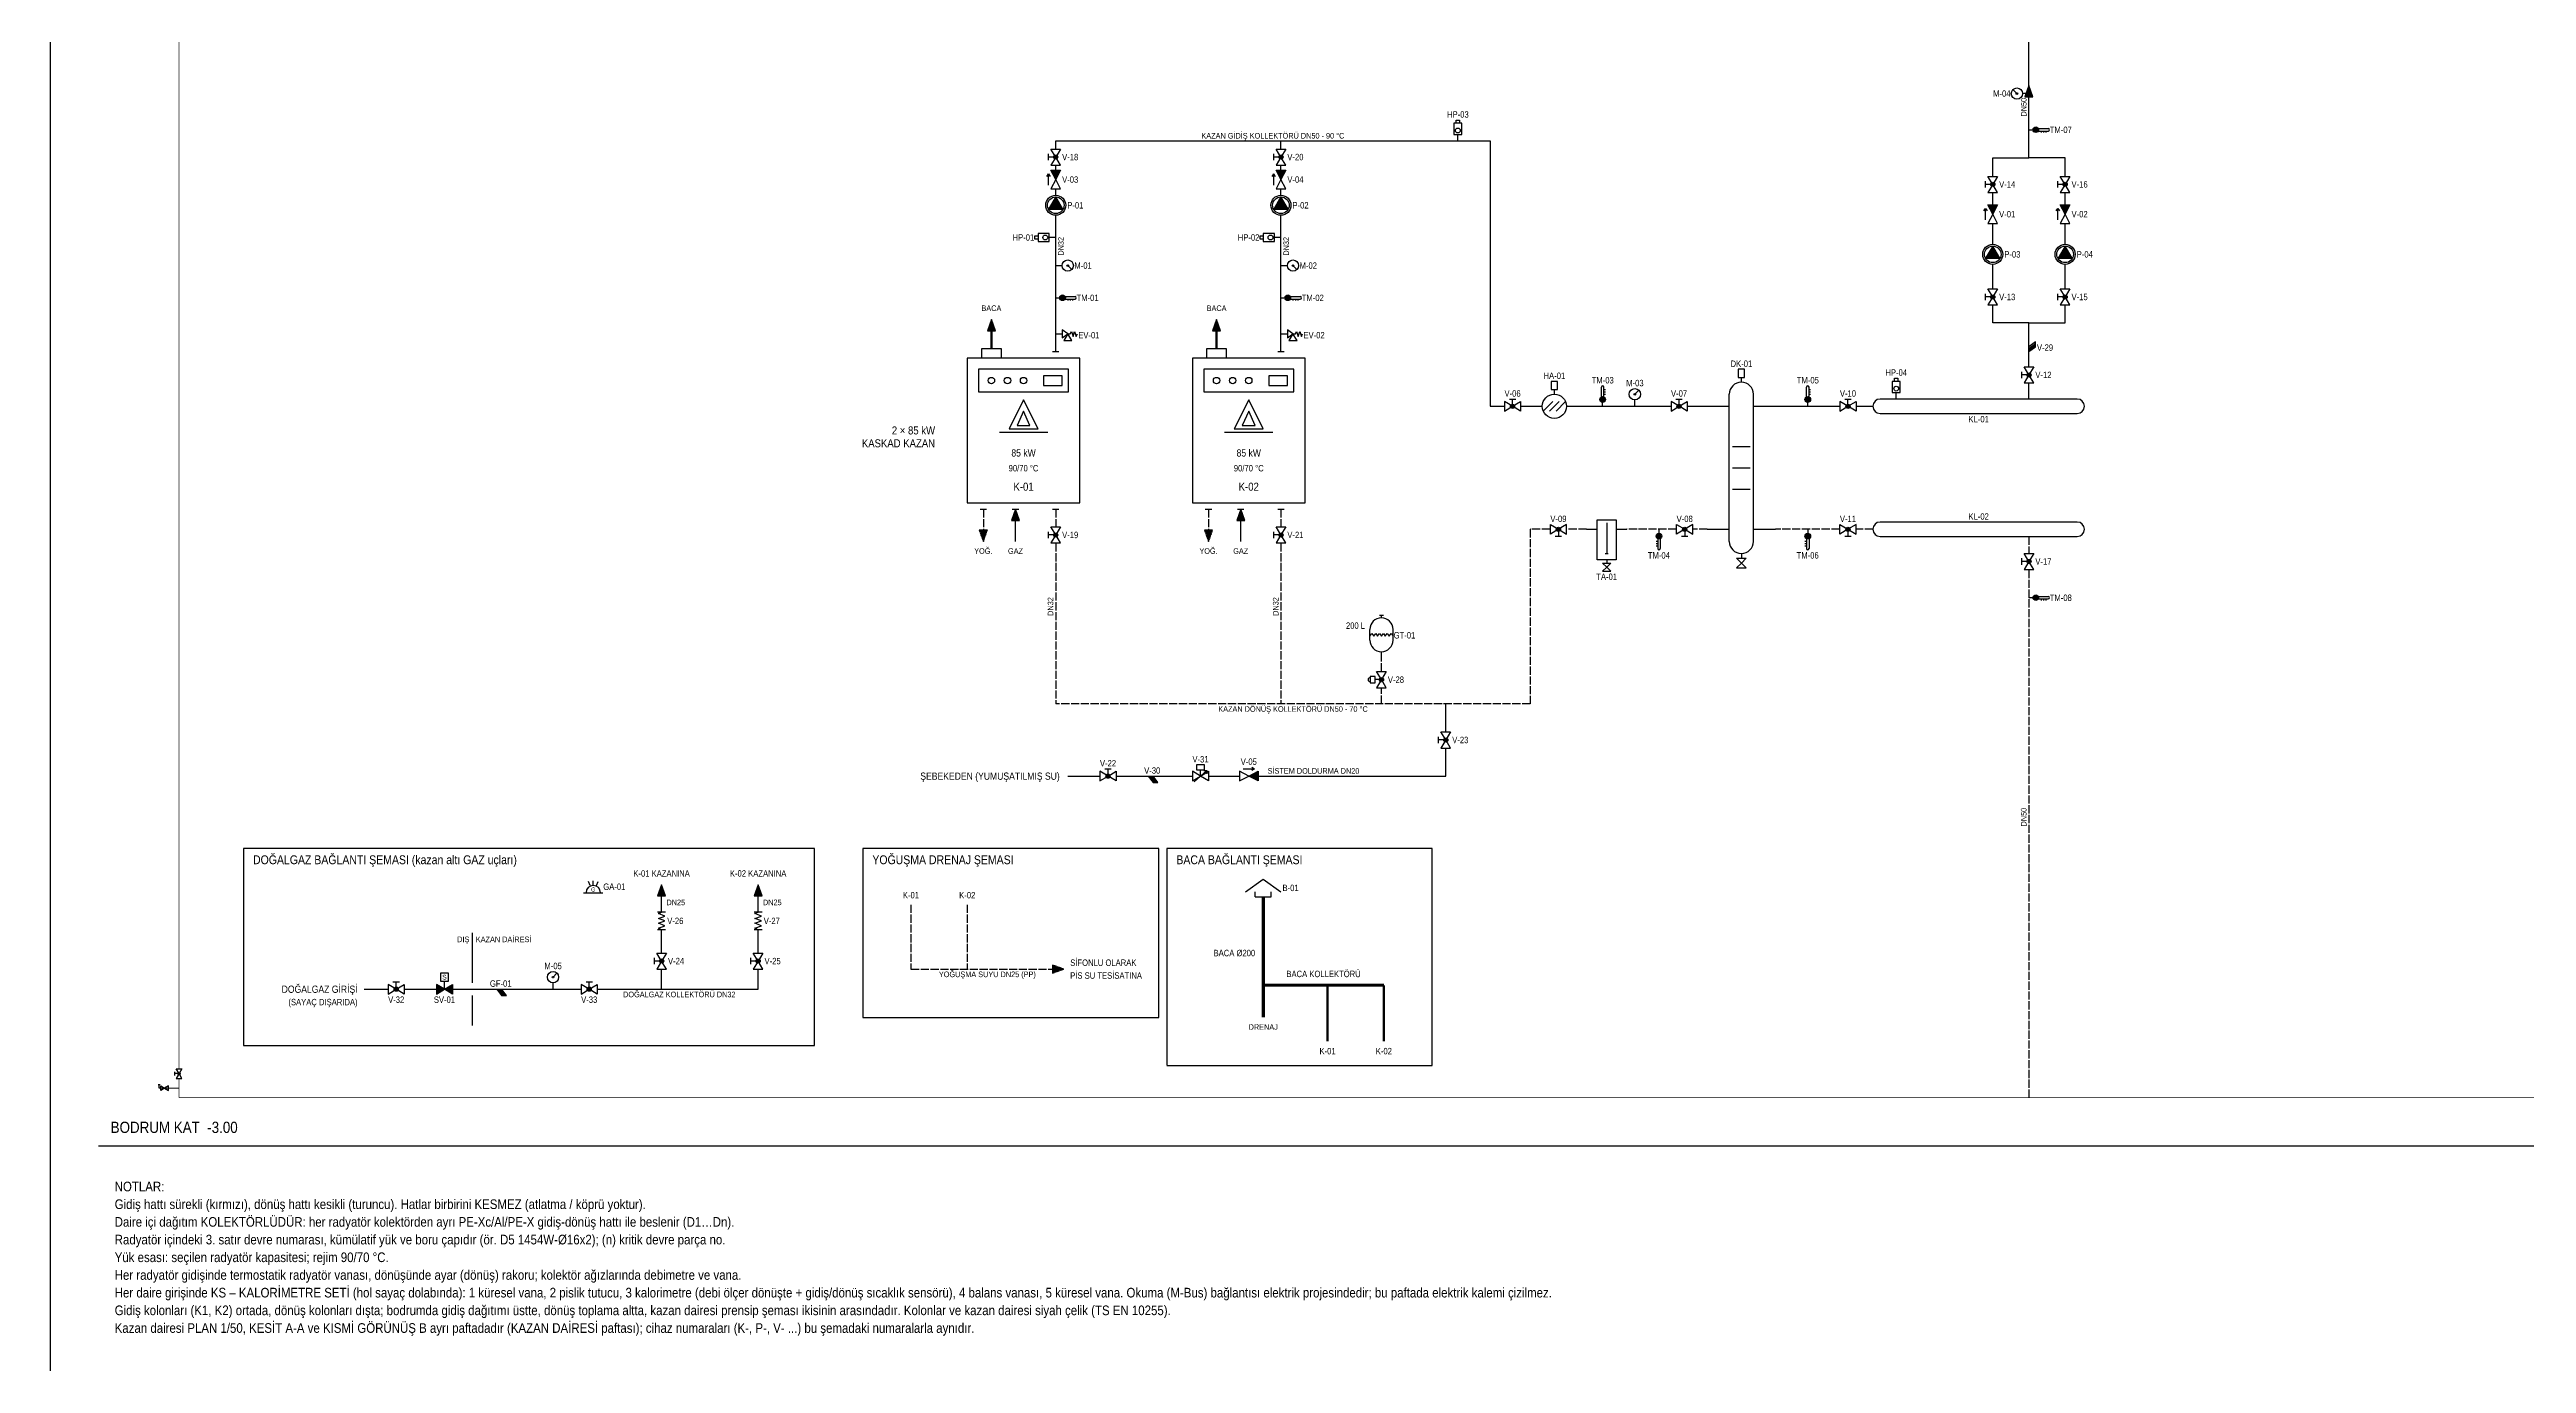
# Model space of a CAD drawing. Header units: centimetres. Extents: x -61 to 14522, y -12981 to 1521.
# Drawn here: x 1939 to 5019, y -4470 to -2836 of the extents above; entities that cross this region are included whole.
import ezdxf
from ezdxf.enums import TextEntityAlignment as Align

# ---------------------------------------------------------------- set-up
doc = ezdxf.new("R2010")
doc.units = ezdxf.units.CM
doc.linetypes.add('DASHED', pattern=[1.524, 1.27, -0.254])
for name, color, linetype in [('ROTAS-DOGALGAZ-BORU', 2, 'Continuous'), ('ROTAS-DOGALGAZ-SEMBOL', 2, 'Continuous'), ('ROTAS-ISITMA-BACA', 8, 'Continuous'), ('ROTAS-ISITMA-BASLIK', 5, 'Continuous'), ('ROTAS-ISITMA-BOLGE', 8, 'DASHED'), ('ROTAS-ISITMA-CAP', 41, 'Continuous'), ('ROTAS-ISITMA-CIHAZ', 135, 'Continuous'), ('ROTAS-ISITMA-DONUS', 30, 'DASHED'), ('ROTAS-ISITMA-ETIKET', 3, 'Continuous'), ('ROTAS-ISITMA-GIDIS', 10, 'Continuous'), ('ROTAS-ISITMA-KOLLEKTOR', 7, 'Continuous'), ('ROTAS-ISITMA-POMPA', 30, 'Continuous'), ('ROTAS-ISITMA-SEMBOL', 1, 'Continuous'), ('ROTAS-ISITMA-VANA', 1, 'Continuous'), ('ROTAS-ISITMA-YAZI', 7, 'Continuous'), ('ROTAS-ISITMA-YOGUSMA', 6, 'DASHED'), ('ROTAS-KAT-BANDI', 8, 'Continuous'), ('ROTAS-MASKE', 7, 'Continuous'), ('ROTAS-PAFTA', 7, 'Continuous'), ('ROTAS-SIHHI-SOGUK-SU', 5, 'Continuous'), ('ROTAS-YAZI', 7, 'Continuous')]:
    doc.layers.add(name, color=color, linetype=linetype)
doc.styles.add('ROTAS', font='arial.ttf')

# ---------------------------------------------------------------- blocks, each defined once
blk = doc.blocks.new('ROTAS-KAZAN-DUVAR')
for p, q in [((106, 188), (114, 188)), ((40, 88), (100, 88)), ((16, -8), (24, -8)), ((56, -8), (64, -8)), ((106, -8), (114, -8))]:
    blk.add_line(p, q)
blk.add_lwpolyline([(18, 180), (18, 192), (42, 192), (42, 180)])
for points in [[(0, 0), (140, 0), (140, 180), (0, 180)], [(14, 138), (126, 138), (126, 166), (14, 166)], [(95, 146), (118, 146), (118, 158), (95, 158)], [(52, 92), (88, 92), (70, 128)], [(62, 96), (78, 96), (70, 114)]]:
    blk.add_lwpolyline(points, close=True)
for centre in [(30, 152), (50, 152), (70, 152)]:
    blk.add_circle(centre, 4)
blk = doc.blocks.new('ROTAS-EMNIYET-VENTILI')
blk.add_line((0, 0), (0, 8))
for points in [[(-5, 8), (5, 8), (0, 15)], [(0, 15), (8, 10), (8, 20)]]:
    blk.add_lwpolyline(points, close=True)
blk.add_lwpolyline([(0, 15), (0, 18), (-3, 19.5), (3, 21.5), (-3, 23.5), (3, 25.5), (0, 27)])
blk = doc.blocks.new('ROTAS-TERMOMETRE')
blk.add_hatch(color=7).paths.add_polyline_path([(3.5, 8.5), (3.3, 9.6), (2.8, 10.6), (2.1, 11.3), (1.1, 11.8), (0, 12), (-1.1, 11.8), (-2.1, 11.3), (-2.8, 10.6), (-3.3, 9.6), (-3.5, 8.5), (-3.3, 7.4), (-2.8, 6.4), (-2.1, 5.7), (-1.1, 5.2), (0, 5), (1.1, 5.2), (2.1, 5.7), (2.8, 6.4), (3.3, 7.4)])
for p, q in [((-1.6, 11.6), (-1.6, 24)), ((0, 0), (0, 5)), ((1.6, 11.6), (1.6, 24)), ((1.6, 21), (3.6, 21)), ((1.6, 18), (3.6, 18)), ((1.6, 15), (3.6, 15))]:
    blk.add_line(p, q)
blk.add_circle((0, 8.5), 3.5)
blk.add_arc((0, 24), 1.6, 0, 180)
blk = doc.blocks.new('ROTAS-MANOMETRE')
blk.add_hatch(color=7).paths.add_polyline_path([(1, 15), (0.8, 15.6), (0.3, 16), (-0.3, 16), (-0.8, 15.6), (-1, 15), (-0.8, 14.4), (-0.3, 14), (0.3, 14), (0.8, 14.4)])
for p, q in [((0, 15), (4.5, 19.5)), ((0, 0), (0, 8))]:
    blk.add_line(p, q)
for radius in [7, 1]:
    blk.add_circle((0, 15), radius)
blk = doc.blocks.new('ROTAS-OHAC')
blk.add_line((0, 0), (0, 8))
blk.add_lwpolyline([(-5, 8), (5, 8), (5, 22), (-5, 22)], close=True)
blk.add_lwpolyline([(-2, 22), (-2, 26), (2, 26), (2, 22)])
blk.add_circle((0, 13), 3)
blk = doc.blocks.new('ROTAS-POMPA')
blk.add_hatch(color=7).paths.add_polyline_path([(10.35, 0), (-4.95, 8.85), (-4.95, -8.85)])
blk.add_lwpolyline([(10.35, 0), (-4.95, 8.85), (-4.95, -8.85)], close=True)
for radius in [12.45, 10.35]:
    blk.add_circle((0, 0), radius)
blk = doc.blocks.new('ROTAS-CEKVALF')
blk.add_hatch(color=7).paths.add_polyline_path([(11.5, 6), (11.5, -6), (0, 0)])
blk.add_line((-7, 9), (7, 9))
for points in [[(-11.5, 6), (-11.5, -6), (0, 0)], [(11.5, 6), (11.5, -6), (0, 0)]]:
    blk.add_lwpolyline(points, close=True)
blk.add_lwpolyline([(4, 11), (7, 9), (4, 7)])
blk = doc.blocks.new('ROTAS-KURESEL-VANA')
blk.add_hatch(color=7).paths.add_polyline_path([(2.6, 0), (2.5, 0.8), (2.1, 1.5), (1.5, 2.1), (0.8, 2.5), (0, 2.6), (-0.8, 2.5), (-1.5, 2.1), (-2.1, 1.5), (-2.5, 0.8), (-2.6, 0), (-2.5, -0.8), (-2.1, -1.5), (-1.5, -2.1), (-0.8, -2.5), (0, -2.6), (0.8, -2.5), (1.5, -2.1), (2.1, -1.5), (2.5, -0.8)])
for p, q in [((-4, 9), (4, 9)), ((0, 2.6), (0, 9))]:
    blk.add_line(p, q)
for points in [[(-10, 6), (-10, -6), (0, 0)], [(10, 6), (10, -6), (0, 0)]]:
    blk.add_lwpolyline(points, close=True)
blk.add_circle((0, 0), 2.6)
blk = doc.blocks.new('ROTAS-HAVA-AYIRICI')
for p, q in [((0, 0), (10, 0)), ((11, -6), (23, 6)), ((19, -6), (31, 6)), ((25, 15), (25, 21)), ((27, -6), (39, 6)), ((40, 0), (50, 0))]:
    blk.add_line(p, q)
blk.add_lwpolyline([(21, 21), (29, 21), (29, 31), (21, 31)], close=True)
blk.add_circle((25, 0), 15)
blk = doc.blocks.new('ROTAS-DENGE-KABI')
for p, q in [((42.5, 30), (42.5, 36)), ((0, 0), (27.5, 0)), ((27.5, -168), (27.5, 15)), ((57.5, -168), (57.5, 15)), ((57.5, 0), (85, 0)), ((31.5, -50), (53.5, -50)), ((31.5, -76.5), (53.5, -76.5)), ((31.5, -103), (53.5, -103)), ((0, -153), (27.5, -153)), ((57.5, -153), (85, -153)), ((42.5, -183), (42.5, -189))]:
    blk.add_line(p, q)
for points in [[(38.5, 36), (46.5, 36), (46.5, 46), (38.5, 46)], [(36.5, -189), (48.5, -189), (42.5, -195)], [(36.5, -201), (48.5, -201), (42.5, -195)]]:
    blk.add_lwpolyline(points, close=True)
for centre, start, end in [((42.5, 15), 0, 180), ((42.5, -168), 180, 360)]:
    blk.add_arc(centre, 15, start, end)
blk = doc.blocks.new('ROTAS-TORTU-AYIRICI')
for p, q in [((0, 0), (13, 0)), ((25, 8), (25, -30)), ((37, 0), (50, 0)), ((23, -30), (27, -30)), ((25, -38), (25, -42))]:
    blk.add_line(p, q)
for points in [[(13, 12), (37, 12), (37, -38), (13, -38)], [(20, -42), (30, -42), (25, -47)], [(20, -52), (30, -52), (25, -47)]]:
    blk.add_lwpolyline(points, close=True)
blk = doc.blocks.new('ROTAS-KILITLI-VANA')
blk.add_hatch(color=7).paths.add_polyline_path([(2.6, 0), (2.5, 0.8), (2.1, 1.5), (1.5, 2.1), (0.8, 2.5), (0, 2.6), (-0.8, 2.5), (-1.5, 2.1), (-2.1, 1.5), (-2.5, 0.8), (-2.6, 0), (-2.5, -0.8), (-2.1, -1.5), (-1.5, -2.1), (-0.8, -2.5), (0, -2.6), (0.8, -2.5), (1.5, -2.1), (2.1, -1.5), (2.5, -0.8)])
blk.add_line((0, 2.6), (0, 8))
for points in [[(-10, 6), (-10, -6), (0, 0)], [(-4, 8), (4, 8), (4, 14), (-4, 14)], [(10, 6), (10, -6), (0, 0)]]:
    blk.add_lwpolyline(points, close=True)
blk.add_circle((0, 0), 2.6)
blk.add_arc((0, 14), 2.6, 0, 180)
blk = doc.blocks.new('ROTAS-GENLESME-TANKI')
for p, q in [((-24, 32), (-24, 54)), ((-4, 84), (4, 84)), ((0, 78), (0, 84)), ((24, 32), (24, 54)), ((0, 0), (0, 8))]:
    blk.add_line(p, q)
blk.add_lwpolyline([(-24, 40), (-20, 46), (-16, 40), (-12, 46), (-8, 40), (-4, 46), (0, 40), (4, 46), (8, 40), (12, 46), (16, 40), (20, 46), (24, 40)])
for centre, start, end in [((0, 54), 0, 180), ((0, 32), 180, 360)]:
    blk.add_arc(centre, 24, start, end)
blk = doc.blocks.new('ROTAS-PISLIK-TUTUCU')
for p, q in [((-10.5, 0), (10.5, 0)), ((-3, 0), (3, -8)), ((-1, 0), (5, -8)), ((1, -8), (7, -8))]:
    blk.add_line(p, q)
blk.add_lwpolyline([(-5, 0), (1, -8), (7, -8), (1, 0)])
blk = doc.blocks.new('ROTAS-OTOMATIK-DOLUM')
blk.add_line((0, 0), (0, 8))
for points in [[(-10, 6), (-10, -6), (0, 0)], [(-5, 8), (5, 8), (5, 14), (-5, 14)], [(10, 6), (10, -6), (0, 0)]]:
    blk.add_lwpolyline(points, close=True)
for points in [[(-8, -7), (8, 7)], [(4, 7), (8, 7), (8, 3)]]:
    blk.add_lwpolyline(points)
blk = doc.blocks.new('ROTAS-KOLLEKTOR-245')
blk.add_lwpolyline([(0, -9), (245, -9, 1), (245, 9), (0, 9, 1)], format="xyb", close=True)
blk = doc.blocks.new('ROTAS-SELENOID')
for points in [[(-10, 6), (-10, -6), (0, 0)], [(10, 6), (10, -6), (0, 0)]]:
    blk.add_hatch(color=7).paths.add_polyline_path(points)
blk.add_line((0, 0), (0, 10))
for points in [[(-10, 6), (-10, -6), (0, 0)], [(-5, 10), (5, 10), (5, 20), (-5, 20)], [(10, 6), (10, -6), (0, 0)]]:
    blk.add_lwpolyline(points, close=True)
at = {"style": 'ROTAS'}
blk.add_text('S', height=6, dxfattribs=at).set_placement((0, 15), align=Align.MIDDLE_CENTER)
blk = doc.blocks.new('ROTAS-GAZ-ALARM')
for p, q in [((-12, 0), (12, 0)), ((-4, 9), (-6, 14)), ((0, 9), (0, 15)), ((4, 9), (6, 14))]:
    blk.add_line(p, q)
blk.add_arc((0, 0), 9, 0, 180)
at = {"style": 'ROTAS'}
blk.add_text('G', height=5, dxfattribs=at).set_placement((0, 4), align=Align.MIDDLE_CENTER)
blk = doc.blocks.new('ROTAS-ESNEK-BAGLANTI')
for p, q in [((-11, -5), (-11, 5)), ((11, -5), (11, 5))]:
    blk.add_line(p, q)
blk.add_lwpolyline([(-11, 0), (-9, 4), (-6, -4), (-3, 4), (0, -4), (3, 4), (6, -4), (9, 4), (11, 0)])
blk = doc.blocks.new('ROTAS-BACA-SAPKA')
for p, q in [((-10, 0), (-10, 6)), ((-10, 0), (10, 0)), ((10, 0), (10, 6))]:
    blk.add_line(p, q)
blk.add_lwpolyline([(-22, 6), (0, 22), (22, 6)])
blk = doc.blocks.new('ROTAS-OK')
blk.add_hatch(color=7).paths.add_polyline_path([(0, 0), (-14, 5), (-14, -5)])
blk.add_lwpolyline([(0, 0), (-14, 5), (-14, -5)], close=True)
blk = doc.blocks.new('ROTAS-R-KURESEL-VANA')
blk.add_hatch(color=7).paths.add_polyline_path([(2.4, 0), (2.3, 0.6), (2.1, 1.2), (1.7, 1.7), (1.2, 2.1), (0.6, 2.3), (0, 2.4), (-0.6, 2.3), (-1.2, 2.1), (-1.7, 1.7), (-2.1, 1.2), (-2.3, 0.6), (-2.4, 0), (-2.3, -0.6), (-2.1, -1.2), (-1.7, -1.7), (-1.2, -2.1), (-0.6, -2.3), (0, -2.4), (0.6, -2.3), (1.2, -2.1), (1.7, -1.7), (2.1, -1.2), (2.3, -0.6)])
for p, q in [((-3.6, 8.4), (3.6, 8.4)), ((0, 2.4), (0, 8.4))]:
    blk.add_line(p, q)
for points in [[(-10, 6), (-10, -6), (0, 0)], [(10, 6), (10, -6), (0, 0)]]:
    blk.add_lwpolyline(points, close=True)
blk.add_circle((0, 0), 2.4)
at = {"style": 'ROTAS'}
blk.add_attdef('NO', text='', height=6, dxfattribs=at).set_placement((0, 11), align=Align.BOTTOM_CENTER)
blk = doc.blocks.new('ROTAS-R-BOSALTMA')
for p, q in [((8, 0), (11, 0)), ((11, 0), (11, -7)), ((9, -7), (13, -7))]:
    blk.add_line(p, q)
for points in [[(-8, 4.8), (-8, -4.8), (0, 0)], [(8, 4.8), (8, -4.8), (0, 0)]]:
    blk.add_lwpolyline(points, close=True)

msp = doc.modelspace()

# ---------------------------------------------------------------- linework, layer by layer
at = {"layer": 'ROTAS-DOGALGAZ-BORU'}
for points in [[(3140, -3448), (3140, -3422)], [(3420, -3448), (3420, -3422)], [(2700, -3909), (2700, -3889)], [(2820, -3909), (2820, -3889)], [(2700, -3959.5), (2700, -3931)], [(2820, -3959.5), (2820, -3931)], [(2700, -4005), (2700, -3980.5)], [(2820, -4005), (2820, -3980.5)], [(2330, -4005), (2359.5, -4005)], [(2380.5, -4005), (2419.5, -4005)], [(2440.5, -4005), (2489.5, -4005)], [(2510.5, -4005), (2599.5, -4005)], [(2620.5, -4005), (2820, -4005)]]:
    msp.add_lwpolyline(points, dxfattribs=at)
at = {"layer": 'ROTAS-ISITMA-BACA'}
for points, const_width in [([(3110, -3208), (3110, -3186)], 3), ([(3390, -3208), (3390, -3186)], 3), ([(3448, -4040), (3448, -3890)], 4), ([(3598, -4000), (3448, -4000)], 4), ([(3528, -4070), (3528, -4000)], 3), ([(3598, -4070), (3598, -4000)], 3)]:
    msp.add_lwpolyline(points, dxfattribs=dict(at, const_width=const_width))
at = {"layer": 'ROTAS-ISITMA-BOLGE'}
for p, q in [((2465, -3997), (2465, -3935)), ((2465, -4050), (2465, -4013))]:
    msp.add_line(p, q, dxfattribs=at)
for points in [[(2180, -4075), (2890, -4075), (2890, -3830), (2180, -3830)], [(2950, -4040), (3318, -4040), (3318, -3830), (2950, -3830)], [(3328, -4100), (3658, -4100), (3658, -3830), (3328, -3830)]]:
    msp.add_lwpolyline(points, close=True, dxfattribs=at)
at = {"layer": 'ROTAS-ISITMA-DONUS', "ltscale": 12, "const_width": 1}
for points in [[(2100, -4140), (2100, -629)], [(2100, -4140), (6451, -4140)]]:
    msp.add_lwpolyline(points, dxfattribs=at)
at = {"layer": 'ROTAS-ISITMA-DONUS', "ltscale": 8}
for points in [[(3190, -3408), (3190, -3429.5)], [(3470, -3408), (3470, -3429.5)], [(3804.5, -3433), (3780, -3433), (3780, -3650), (3190, -3650)], [(3850, -3433), (3825.5, -3433)], [(3961.5, -3433), (3900, -3433)], [(4000, -3433), (3982.5, -3433)], [(4164.5, -3433), (4085, -3433)], [(4206, -3433), (4185.5, -3433)], [(4400, -3442), (4400, -3462.5)], [(3190, -3450.5), (3190, -3650)], [(3470, -3450.5), (3470, -3650)], [(4400, -3483.5), (4400, -4140)], [(3595, -3609.5), (3595, -3590)], [(3595, -3650), (3595, -3630.5)]]:
    msp.add_lwpolyline(points, dxfattribs=at)
at = {"layer": 'ROTAS-ISITMA-GIDIS'}
for points in [[(4400, -2971), (4400, -2791)], [(3190, -2959.5), (3190, -2950)], [(3190, -2950), (3730, -2950), (3730, -3280), (3747.5, -3280)], [(3470, -2959.5), (3470, -2950)], [(3190, -2986.5), (3190, -2980.5)], [(3470, -2986.5), (3470, -2980.5)], [(4355, -2993.5), (4355, -2971), (4400, -2971)], [(4445, -2993.5), (4445, -2971), (4400, -2971)], [(3190, -3017.5), (3190, -3009.5)], [(3470, -3017.5), (3470, -3009.5)], [(4355, -3029.5), (4355, -3014.5)], [(4445, -3029.5), (4445, -3014.5)], [(3190, -3212), (3190, -3042.5)], [(3470, -3212), (3470, -3042.5)], [(4355, -3078.5), (4355, -3052.5)], [(4445, -3078.5), (4445, -3052.5)], [(4355, -3133.5), (4355, -3103.5)], [(4445, -3133.5), (4445, -3103.5)], [(4400, -3176), (4355, -3176), (4355, -3154.5)], [(4400, -3176), (4445, -3176), (4445, -3154.5)], [(4400, -3196.5), (4400, -3176)], [(4400, -3230.5), (4400, -3217.5)], [(4400, -3271), (4400, -3251.5)], [(3768.5, -3280), (3785, -3280)], [(3835, -3280), (3954.5, -3280)], [(3975.5, -3280), (4000, -3280)], [(4085, -3280), (4164.5, -3280)], [(4185.5, -3280), (4206, -3280)]]:
    msp.add_lwpolyline(points, dxfattribs=at)
at = {"layer": 'ROTAS-ISITMA-YOGUSMA', "ltscale": 8}
for points in [[(3100, -3408), (3100, -3434)], [(3380, -3408), (3380, -3434)], [(3010, -3900), (3010, -3980)], [(3080, -3900), (3080, -3980)], [(3010, -3980), (3186, -3980)]]:
    msp.add_lwpolyline(points, dxfattribs=at)
at = {"layer": 'ROTAS-KAT-BANDI'}
msp.add_lwpolyline([(2000, -4200), (6601, -4200)], dxfattribs=at)
at = {"layer": 'ROTAS-SIHHI-SOGUK-SU'}
for points in [[(3675, -3684.5), (3675, -3650)], [(3441.5, -3740), (3675, -3740), (3675, -3705.5)], [(3205, -3740), (3244.5, -3740)], [(3265.5, -3740), (3299.5, -3740)], [(3320.5, -3740), (3359.5, -3740)], [(3380.5, -3740), (3418.5, -3740)]]:
    msp.add_lwpolyline(points, dxfattribs=at)

# ---------------------------------------------------------------- block references
at = {"layer": 'ROTAS-DOGALGAZ-BORU', "rotation": 90}
for p in [(3140, -3408), (3420, -3408), (2700, -3875), (2820, -3875)]:
    msp.add_blockref('ROTAS-OK', p, dxfattribs=at)
at = {"layer": 'ROTAS-DOGALGAZ-SEMBOL'}
for name, p in [('ROTAS-GAZ-ALARM', (2615, -3885)), ('ROTAS-KURESEL-VANA', (2370, -4005)), ('ROTAS-SELENOID', (2430, -4005)), ('ROTAS-MANOMETRE', (2565, -4005)), ('ROTAS-KURESEL-VANA', (2610, -4005)), ('ROTAS-PISLIK-TUTUCU', (2500, -4005))]:
    msp.add_blockref(name, p, dxfattribs=at)
at = {"layer": 'ROTAS-DOGALGAZ-SEMBOL', "rotation": 90}
for name, p in [('ROTAS-ESNEK-BAGLANTI', (2700, -3920)), ('ROTAS-ESNEK-BAGLANTI', (2820, -3920)), ('ROTAS-KURESEL-VANA', (2700, -3970)), ('ROTAS-KURESEL-VANA', (2820, -3970))]:
    msp.add_blockref(name, p, dxfattribs=at)
at = {"layer": 'ROTAS-ISITMA-BACA', "rotation": 90}
for p in [(3110, -3172), (3390, -3172)]:
    msp.add_blockref('ROTAS-OK', p, dxfattribs=at)
at = {"layer": 'ROTAS-ISITMA-BACA'}
msp.add_blockref('ROTAS-BACA-SAPKA', (3448, -3890), dxfattribs=at)
at = {"layer": 'ROTAS-ISITMA-CIHAZ'}
for name, p in [('ROTAS-KAZAN-DUVAR', (3080, -3400)), ('ROTAS-KAZAN-DUVAR', (3360, -3400)), ('ROTAS-HAVA-AYIRICI', (3785, -3280)), ('ROTAS-DENGE-KABI', (4000, -3280)), ('ROTAS-TORTU-AYIRICI', (3850, -3433))]:
    msp.add_blockref(name, p, dxfattribs=at)
at = {"layer": 'ROTAS-ISITMA-CIHAZ', "xscale": 0.6000000000000001, "yscale": 0.6000000000000001}
msp.add_blockref('ROTAS-GENLESME-TANKI', (3595, -3590), dxfattribs=at)
at = {"layer": 'ROTAS-ISITMA-GIDIS', "rotation": 90}
msp.add_blockref('ROTAS-OK', (4400, -2881), dxfattribs=at)
at = {"layer": 'ROTAS-ISITMA-KOLLEKTOR'}
for p in [(4215, -3280), (4215, -3433)]:
    msp.add_blockref('ROTAS-KOLLEKTOR-245', p, dxfattribs=at)
at = {"layer": 'ROTAS-ISITMA-POMPA', "rotation": 90}
for p in [(3190, -3030), (3470, -3030), (4355, -3091), (4445, -3091)]:
    msp.add_blockref('ROTAS-POMPA', p, dxfattribs=at)
at = {"layer": 'ROTAS-ISITMA-VANA'}
for name, p, rotation in [('ROTAS-MANOMETRE', (4400, -2891), 90), ('ROTAS-TERMOMETRE', (4400, -2936), -90.00000000000001), ('ROTAS-CEKVALF', (3190, -2998), 90), ('ROTAS-KURESEL-VANA', (3190, -2970), 90), ('ROTAS-CEKVALF', (3470, -2998), 90), ('ROTAS-KURESEL-VANA', (3470, -2970), 90), ('ROTAS-KURESEL-VANA', (4355, -3004), 90), ('ROTAS-KURESEL-VANA', (4445, -3004), 90), ('ROTAS-CEKVALF', (4355, -3041), 90), ('ROTAS-CEKVALF', (4445, -3041), 90), ('ROTAS-OHAC', (3190, -3070), 90), ('ROTAS-OHAC', (3470, -3070), 90), ('ROTAS-MANOMETRE', (3190, -3105), -90.00000000000001), ('ROTAS-MANOMETRE', (3470, -3105), -90.00000000000001), ('ROTAS-KURESEL-VANA', (4355, -3144), 90), ('ROTAS-KURESEL-VANA', (4445, -3144), 90), ('ROTAS-TERMOMETRE', (3190, -3145), -90.00000000000001), ('ROTAS-TERMOMETRE', (3470, -3145), -90.00000000000001), ('ROTAS-EMNIYET-VENTILI', (3190, -3190), -90.00000000000001), ('ROTAS-EMNIYET-VENTILI', (3470, -3190), -90.00000000000001), ('ROTAS-PISLIK-TUTUCU', (4400, -3207), 90), ('ROTAS-KURESEL-VANA', (4400, -3241), 90), ('ROTAS-KURESEL-VANA', (3190, -3440), 90), ('ROTAS-KURESEL-VANA', (3470, -3440), 90), ('ROTAS-KURESEL-VANA', (3815, -3433), 180), ('ROTAS-TERMOMETRE', (3940, -3433), 180), ('ROTAS-KURESEL-VANA', (3972, -3433), 180), ('ROTAS-TERMOMETRE', (4125, -3433), 180), ('ROTAS-KURESEL-VANA', (4175, -3433), 180), ('ROTAS-KURESEL-VANA', (4400, -3473), 90), ('ROTAS-TERMOMETRE', (4400, -3518), -90.00000000000001), ('ROTAS-KILITLI-VANA', (3595, -3620), 90), ('ROTAS-KURESEL-VANA', (3675, -3695), 90)]:
    msp.add_blockref(name, p, dxfattribs=dict(at, rotation=rotation))
for name, p in [('ROTAS-OHAC', (3690, -2950)), ('ROTAS-TERMOMETRE', (3870, -3280)), ('ROTAS-MANOMETRE', (3910, -3280)), ('ROTAS-TERMOMETRE', (4125, -3280)), ('ROTAS-OHAC', (4235, -3271)), ('ROTAS-KURESEL-VANA', (3758, -3280)), ('ROTAS-KURESEL-VANA', (3965, -3280)), ('ROTAS-KURESEL-VANA', (4175, -3280)), ('ROTAS-OTOMATIK-DOLUM', (3370, -3740)), ('ROTAS-KURESEL-VANA', (3255, -3740)), ('ROTAS-PISLIK-TUTUCU', (3310, -3740)), ('ROTAS-CEKVALF', (3430, -3740))]:
    msp.add_blockref(name, p, dxfattribs=at)
at = {"layer": 'ROTAS-ISITMA-YOGUSMA', "rotation": -90}
for p in [(3100, -3448), (3380, -3448)]:
    msp.add_blockref('ROTAS-OK', p, dxfattribs=at)
at = {"layer": 'ROTAS-ISITMA-YOGUSMA'}
msp.add_blockref('ROTAS-OK', (3200, -3980), dxfattribs=at)

# ---------------------------------------------------------------- texts
at = {"layer": 'ROTAS-ISITMA-BASLIK', "style": 'ROTAS', "width": 0.85}
for s, p in [('DOĞALGAZ BAĞLANTI ŞEMASI (kazan altı GAZ uçları)', (2192, -3844)), ('YOĞUŞMA DRENAJ ŞEMASI', (2962, -3844)), ('BACA BAĞLANTI ŞEMASI', (3340, -3844))]:
    msp.add_text(s, height=11, dxfattribs=at).set_placement(p, align=Align.MIDDLE_LEFT)
at = {"layer": 'ROTAS-ISITMA-CAP', "style": 'ROTAS', "width": 0.85}
for s, p in [('DN50', (4393.5, -2908)), ('DN32', (3196.5, -3081)), ('DN32', (3476.5, -3081)), ('DN32', (3183.5, -3529)), ('DN32', (3463.5, -3529)), ('DN50', (4393.5, -3791))]:
    msp.add_text(s, height=7, rotation=90, dxfattribs=at).set_placement(p, align=Align.MIDDLE_CENTER)
for s, p in [('KAZAN GİDİŞ KOLLEKTÖRÜ DN50 - 90 °C', (3460, -2943.5)), ('KAZAN DÖNÜŞ KOLLEKTÖRÜ DN50 - 70 °C', (3485, -3656.5)), ('SİSTEM DOLDURMA DN20', (3510.5, -3733.5)), ('YOĞUŞMA SUYU DN25 (PP)', (3105, -3986.5)), ('DOĞALGAZ KOLLEKTÖRÜ DN32', (2722, -4011.5))]:
    msp.add_text(s, height=7, dxfattribs=at).set_placement(p, align=Align.MIDDLE_CENTER)
for p in [(2706, -3897), (2826, -3897)]:
    msp.add_text('DN25', height=7, dxfattribs=at).set_placement(p, align=Align.MIDDLE_LEFT)
at = {"layer": 'ROTAS-ISITMA-ETIKET', "style": 'ROTAS', "width": 0.85}
for s, height, p in [('M-04', 8, (4366.3, -2891)), ('HP-03', 8, (3690, -2917)), ('TM-07', 8, (4439.6, -2936.1)), ('V-18', 8, (3208, -2970)), ('V-20', 8, (3488, -2970)), ('V-03', 8, (3208, -2998)), ('V-04', 8, (3488, -2998)), ('V-14', 8, (4373, -3004)), ('V-16', 8, (4463, -3004)), ('P-01', 8, (3214.4, -3030)), ('P-02', 8, (3494.4, -3030)), ('V-01', 8, (4373, -3041)), ('V-02', 8, (4463, -3041)), ('HP-01', 8, (3149.8, -3070)), ('HP-02', 8, (3429.8, -3070)), ('M-01', 8, (3224, -3105)), ('M-02', 8, (3504, -3105)), ('P-03', 8, (4379.4, -3091)), ('P-04', 8, (4469.4, -3091)), ('TM-01', 8, (3229.6, -3145.1)), ('TM-02', 8, (3509.6, -3145.1)), ('V-13', 8, (4373, -3144)), ('V-15', 8, (4463, -3144)), ('EV-01', 8, (3231.2, -3191.5)), ('EV-02', 8, (3511.2, -3191.5)), ('DK-01', 8, (4042.5, -3227)), ('V-29', 8, (4420, -3207)), ('V-06', 8, (3758, -3264)), ('HA-01', 8, (3810, -3242)), ('TM-03', 8, (3870.1, -3247.6)), ('M-03', 8, (3910.1, -3251.1)), ('V-07', 8, (3965, -3264)), ('TM-05', 8, (4125.1, -3247.6)), ('V-10', 8, (4175, -3264)), ('HP-04', 8, (4235, -3238)), ('V-12', 8, (4418, -3241)), ('KL-01', 8, (4337.5, -3296)), ('K-01', 10, (3150, -3380)), ('K-02', 10, (3430, -3380)), ('V-09', 8, (3815, -3420)), ('V-08', 8, (3972, -3420)), ('V-11', 8, (4175, -3420)), ('KL-02', 8, (4337.5, -3417)), ('V-19', 8, (3208, -3440)), ('V-21', 8, (3488, -3440)), ('TM-04', 8, (3939.9, -3465.4)), ('TM-06', 8, (4124.9, -3465.4)), ('V-17', 8, (4418, -3473)), ('TA-01', 8, (3875, -3492)), ('TM-08', 8, (4439.6, -3518.1)), ('GT-01', 8, (3623.6, -3564.8)), ('V-28', 8, (3613, -3620)), ('V-23', 8, (3693, -3695)), ('V-22', 8, (3255, -3724)), ('V-31', 8, (3370, -3719)), ('V-05', 8, (3430, -3722)), ('V-30', 8, (3310, -3733)), ('GA-01', 8, (2641.2, -3877.5)), ('B-01', 8, (3482, -3879)), ('V-26', 8, (2717, -3920)), ('V-27', 8, (2837, -3920)), ('M-05', 8, (2565.1, -3976.1)), ('V-24', 8, (2718, -3970)), ('V-25', 8, (2838, -3970)), ('GF-01', 8, (2500, -3998)), ('V-32', 8, (2370, -4018)), ('SV-01', 8, (2430, -4018)), ('V-33', 8, (2610, -4018))]:
    msp.add_text(s, height=height, dxfattribs=at).set_placement(p, align=Align.MIDDLE_CENTER)
at = {"layer": 'ROTAS-ISITMA-YAZI', "style": 'ROTAS', "width": 0.85}
for s, height, p in [('BACA', 7, (3110, -3158)), ('BACA', 7, (3390, -3158)), ('90/70 °C', 8, (3150, -3357)), ('85 kW', 9, (3150, -3338)), ('90/70 °C', 8, (3430, -3357)), ('85 kW', 9, (3430, -3338)), ('YOĞ.', 7, (3100, -3460)), ('GAZ', 7, (3140, -3460)), ('YOĞ.', 7, (3380, -3460)), ('GAZ', 7, (3420, -3460)), ('K-01 KAZANINA', 8, (2700, -3861)), ('K-02 KAZANINA', 8, (2820, -3861)), ('K-01', 8, (3010, -3888)), ('K-02', 8, (3080, -3888)), ('BACA KOLLEKTÖRÜ', 8, (3523, -3986)), ('DRENAJ', 7, (3448, -4052)), ('K-01', 8, (3528, -4082)), ('K-02', 8, (3598, -4082))]:
    msp.add_text(s, height=height, dxfattribs=at).set_placement(p, align=Align.MIDDLE_CENTER)
for s, height, p in [('KASKAD KAZAN', 10, (3040, -3326)), ('2 × 85 kW', 10, (3040, -3310)), ('200 L', 8, (3574.6, -3552.8)), ('ŞEBEKEDEN (YUMUŞATILMIŞ SU)', 9, (3195, -3740)), ('DIŞ', 7, (2461, -3943)), ('BACA Ø200', 8, (3438, -3960)), ('DOĞALGAZ GİRİŞİ', 9, (2322, -4005)), ('(SAYAÇ DIŞARIDA)', 8, (2322, -4021))]:
    msp.add_text(s, height=height, dxfattribs=at).set_placement(p, align=Align.MIDDLE_RIGHT)
for s, height, p in [('KAZAN DAİRESİ', 7, (2469, -3943)), ('SİFONLU OLARAK', 8, (3208, -3972)), ('PİS SU TESİSATINA', 8, (3208, -3988))]:
    msp.add_text(s, height=height, dxfattribs=at).set_placement(p, align=Align.MIDDLE_LEFT)

# ---------------------------------------------------------------- wipeouts: each hides what was drawn before it
msp.add_wipeout([(2017, -4263), (2065.8, -4263), (2065.8, -4245), (2017, -4245)]).dxf.layer = 'ROTAS-MASKE'

# ---------------------------------------------------------------- next in the draw order: texts
at = {"layer": 'ROTAS-YAZI', "style": 'ROTAS', "width": 0.85}
msp.add_text('NOTLAR:', height=12, dxfattribs=at).set_placement((2020, -4260), align=Align.BOTTOM_LEFT)

# ---------------------------------------------------------------- next in the draw order: wipeouts: each hides what was drawn before it
for points in [[(2096, -4116.5), (2104, -4116.5), (2104, -4103.5), (2096, -4103.5)], [(2011.5, -4191.5), (2139.9, -4191.5), (2139.9, -4170.5), (2011.5, -4170.5)]]:
    msp.add_wipeout(points).dxf.layer = 'ROTAS-MASKE'

# ---------------------------------------------------------------- next in the draw order: linework, layer by layer
at = {"layer": 'ROTAS-ISITMA-DONUS', "const_width": 1}
msp.add_lwpolyline([(2100, -4128), (2078, -4128)], dxfattribs=at)

# ---------------------------------------------------------------- next in the draw order: block references
at = {"layer": 'ROTAS-ISITMA-SEMBOL', "xscale": 0.6, "yscale": 0.6}
for name, p, rotation in [('ROTAS-R-BOSALTMA', (2082, -4128), 180), ('ROTAS-R-KURESEL-VANA', (2100, -4110), 90)]:
    msp.add_blockref(name, p, dxfattribs=dict(at, rotation=rotation))

# ---------------------------------------------------------------- next in the draw order: texts
at = {"layer": 'ROTAS-KAT-BANDI', "style": 'ROTAS', "width": 0.85}
msp.add_text('BODRUM KAT  -3.00', height=14, dxfattribs=at).set_placement((2015, -4188), align=Align.BOTTOM_LEFT)

# ---------------------------------------------------------------- next in the draw order: wipeouts: each hides what was drawn before it
msp.add_wipeout([(2017, -4285), (2702.3, -4285), (2702.3, -4267), (2017, -4267)]).dxf.layer = 'ROTAS-MASKE'

# ---------------------------------------------------------------- next in the draw order: texts
at = {"layer": 'ROTAS-YAZI', "style": 'ROTAS', "width": 0.85}
msp.add_text('Gidiş hattı sürekli (kırmızı), dönüş hattı kesikli (turuncu). Hatlar birbirini KESMEZ (atlatma / köprü yoktur).', height=12, dxfattribs=at).set_placement((2020, -4282), align=Align.BOTTOM_LEFT)

# ---------------------------------------------------------------- next in the draw order: wipeouts: each hides what was drawn before it
msp.add_wipeout([(2017, -4307), (2732.9, -4307), (2732.9, -4289), (2017, -4289)]).dxf.layer = 'ROTAS-MASKE'

# ---------------------------------------------------------------- next in the draw order: texts
msp.add_text('Daire içi dağıtım KOLEKTÖRLÜDÜR: her radyatör kolektörden ayrı PE-Xc/Al/PE-X gidiş-dönüş hattı ile beslenir (D1…Dn).', height=12, dxfattribs=at).set_placement((2020, -4304), align=Align.BOTTOM_LEFT)

# ---------------------------------------------------------------- next in the draw order: wipeouts: each hides what was drawn before it
msp.add_wipeout([(2017, -4329), (2763.5, -4329), (2763.5, -4311), (2017, -4311)]).dxf.layer = 'ROTAS-MASKE'

# ---------------------------------------------------------------- next in the draw order: texts
msp.add_text('Radyatör içindeki 3. satır devre numarası, kümülatif yük ve boru çapıdır (ör. D5 1454W-Ø16x2); (n) kritik devre parça no.', height=12, dxfattribs=at).set_placement((2020, -4326), align=Align.BOTTOM_LEFT)

# ---------------------------------------------------------------- next in the draw order: wipeouts: each hides what was drawn before it
msp.add_wipeout([(2017, -4351), (2359.6, -4351), (2359.6, -4333), (2017, -4333)]).dxf.layer = 'ROTAS-MASKE'

# ---------------------------------------------------------------- next in the draw order: texts
msp.add_text('Yük esası: seçilen radyatör kapasitesi; rejim 90/70 °C.', height=12, dxfattribs=at).set_placement((2020, -4348), align=Align.BOTTOM_LEFT)

# ---------------------------------------------------------------- next in the draw order: wipeouts: each hides what was drawn before it
msp.add_wipeout([(2017, -4373), (2769.6, -4373), (2769.6, -4355), (2017, -4355)]).dxf.layer = 'ROTAS-MASKE'

# ---------------------------------------------------------------- next in the draw order: texts
msp.add_text('Her radyatör gidişinde termostatik radyatör vanası, dönüşünde ayar (dönüş) rakoru; kolektör ağızlarında debimetre ve vana.', height=12, dxfattribs=at).set_placement((2020, -4370), align=Align.BOTTOM_LEFT)

# ---------------------------------------------------------------- next in the draw order: wipeouts: each hides what was drawn before it
msp.add_wipeout([(2017, -4395), (3755, -4395), (3755, -4377), (2017, -4377)]).dxf.layer = 'ROTAS-MASKE'

# ---------------------------------------------------------------- next in the draw order: texts
msp.add_text('Her daire girişinde KS – KALORİMETRE SETİ (hol sayaç dolabında): 1 küresel vana, 2 pislik tutucu, 3 kalorimetre (debi ölçer dönüşte + gidiş/dönüş sıcaklık sensörü), 4 balans vanası, 5 küresel vana. Okuma (M-Bus) bağlantısı elektrik projesindedir; bu paftada elektrik kalemi çizilmez.', height=12, dxfattribs=at).set_placement((2020, -4392), align=Align.BOTTOM_LEFT)

# ---------------------------------------------------------------- next in the draw order: wipeouts: each hides what was drawn before it
msp.add_wipeout([(2017, -4417), (3314.3, -4417), (3314.3, -4399), (2017, -4399)]).dxf.layer = 'ROTAS-MASKE'

# ---------------------------------------------------------------- next in the draw order: texts
msp.add_text('Gidiş kolonları (K1, K2) ortada, dönüş kolonları dışta; bodrumda gidiş dağıtımı üstte, dönüş toplama altta, kazan dairesi prensip şeması ikisinin arasındadır. Kolonlar ve kazan dairesi siyah çelik (TS EN 10255).', height=12, dxfattribs=at).set_placement((2020, -4414), align=Align.BOTTOM_LEFT)

# ---------------------------------------------------------------- next in the draw order: wipeouts: each hides what was drawn before it
msp.add_wipeout([(2017, -4439), (3008.3, -4439), (3008.3, -4421), (2017, -4421)]).dxf.layer = 'ROTAS-MASKE'

# ---------------------------------------------------------------- next in the draw order: linework, layer by layer
at = {"layer": 'ROTAS-PAFTA', "const_width": 2}
msp.add_lwpolyline([(1940, -6083.2), (9201, -6083.2), (9201, -371), (1940, -371)], close=True, dxfattribs=at)

# ---------------------------------------------------------------- next in the draw order: texts
at = {"layer": 'ROTAS-YAZI', "style": 'ROTAS', "width": 0.85}
msp.add_text('Kazan dairesi PLAN 1/50, KESİT A-A ve KISMİ GÖRÜNÜŞ B ayrı paftadadır (KAZAN DAİRESİ paftası); cihaz numaraları (K-, P-, V- ...) bu şemadaki numaralarla aynıdır.', height=12, dxfattribs=at).set_placement((2020, -4436), align=Align.BOTTOM_LEFT)

doc.saveas('drawing.dxf')
